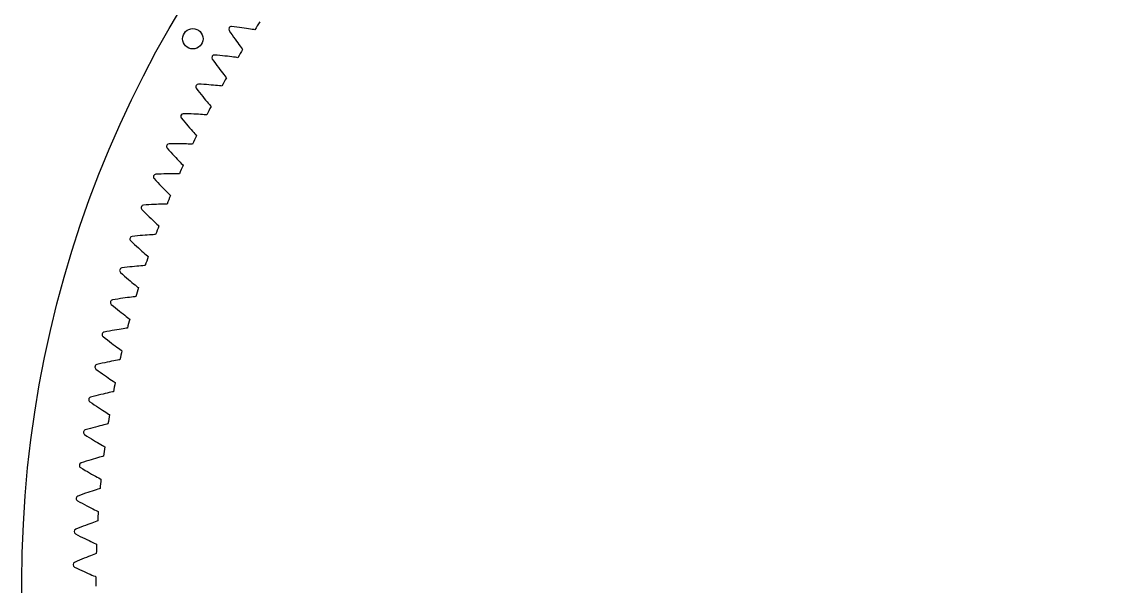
# Model space of a CAD drawing. Header units: millimetres. Extents: x -109 to 109, y -109 to 109.
# Drawn here: x -108.8 to -1.4, y -0.5 to 54.8 of the extents above; entities that cross this region are included whole.
import ezdxf

# ---------------------------------------------------------------- set-up
doc = ezdxf.new("R2010")
doc.units = ezdxf.units.MM

msp = doc.modelspace()

# ---------------------------------------------------------------- linework, layer by layer
at = {"layer": 'holes'}
msp.add_circle((-92.023567, 53.129831), 1, dxfattribs=at)
at = {"layer": 'outer'}
msp.add_circle((0, 0), 108.759662, dxfattribs=at)
at = {"layer": 'output_ring'}
for p, q in [((-88.470611, 53.947502), (-88.319373, 53.722731)), ((-88.319373, 53.722731), (-88.171757, 53.50579)), ((-87.96346, 54.303528), (-88.232393, 54.336238)), ((-87.703149, 54.270491), (-87.96346, 54.303528)), ((-87.452156, 54.237088), (-87.703149, 54.270491)), ((-87.211148, 54.203561), (-87.452156, 54.237088)), ((-86.980957, 54.170189), (-87.211148, 54.203561)), ((-86.762658, 54.137304), (-86.980957, 54.170189)), ((-86.557704, 54.105317), (-86.762658, 54.137304)), ((-86.368182, 54.074765), (-86.557704, 54.105317)), ((-86.197387, 54.04642), (-86.368182, 54.074765)), ((-86.051551, 54.021601), (-86.197387, 54.04642)), ((-85.951988, 54.004326), (-86.051551, 54.021601)), ((-88.171757, 53.50579), (-88.028047, 53.297319)), ((-88.028047, 53.297319), (-87.888759, 53.0978)), ((-87.888759, 53.0978), (-87.75452, 52.907849)), ((-87.75452, 52.907849), (-87.626114, 52.728272)), ((-87.626114, 52.728272), (-87.504566, 52.560179)), ((-89.625771, 51.513734), (-89.895598, 51.53798)), ((-87.504566, 52.560179), (-87.391302, 52.405184)), ((-87.391302, 52.405184), (-87.288508, 52.265873)), ((-87.288508, 52.265873), (-87.200185, 52.1472)), ((-87.200185, 52.1472), (-87.139593, 52.066332)), ((-90.121488, 51.141953), (-89.963265, 50.922044)), ((-89.963265, 50.922044), (-89.808907, 50.709847)), ((-89.808907, 50.709847), (-89.65872, 50.505992)), ((-89.65872, 50.505992), (-89.513234, 50.310947)), ((-89.36455, 51.488889), (-89.625771, 51.513734)), ((-89.112632, 51.463386), (-89.36455, 51.488889)), ((-88.87069, 51.437446), (-89.112632, 51.463386)), ((-88.639564, 51.411322), (-88.87069, 51.437446)), ((-88.42034, 51.38531), (-88.639564, 51.411322)), ((-88.214483, 51.359776), (-88.42034, 51.38531)), ((-88.024094, 51.335192), (-88.214483, 51.359776)), ((-87.852493, 51.312226), (-88.024094, 51.335192)), ((-87.70595, 51.292), (-87.852493, 51.312226)), ((-87.605893, 51.277861), (-87.70595, 51.292)), ((-89.513234, 50.310947), (-89.373094, 50.125306)), ((-89.373094, 50.125306), (-89.239111, 49.949851)), ((-89.239111, 49.949851), (-89.112343, 49.785659)), ((-89.112343, 49.785659), (-88.994267, 49.634298)), ((-88.994267, 49.634298), (-88.887147, 49.498285)), ((-88.887147, 49.498285), (-88.79514, 49.382445)), ((-91.199631, 48.673101), (-91.470087, 48.68886)), ((-90.937759, 48.656474), (-91.199631, 48.673101)), ((-90.685164, 48.638897), (-90.937759, 48.656474)), ((-90.442527, 48.620569), (-90.685164, 48.638897)), ((-90.210694, 48.601717), (-90.442527, 48.620569)), ((-89.990761, 48.582604), (-90.210694, 48.601717)), ((-89.784204, 48.563549), (-89.990761, 48.582604)), ((-89.593136, 48.544958), (-89.784204, 48.563549)), ((-89.420899, 48.527393), (-89.593136, 48.544958)), ((-89.273793, 48.51178), (-89.420899, 48.527393)), ((-89.173342, 48.500791), (-89.273793, 48.51178)), ((-88.79514, 49.382445), (-88.732038, 49.303519)), ((-91.683426, 48.285934), (-91.518373, 48.071102)), ((-91.518373, 48.071102), (-91.357427, 47.863859)), ((-91.357427, 47.863859), (-91.20091, 47.664822)), ((-91.20091, 47.664822), (-91.049369, 47.474443)), ((-91.049369, 47.474443), (-90.903468, 47.293295)), ((-90.903468, 47.293295), (-90.764039, 47.122136)), ((-90.764039, 47.122136), (-90.632177, 46.962007)), ((-90.632177, 46.962007), (-90.509404, 46.814429)), ((-90.509404, 46.814429), (-90.398065, 46.681847)), ((-90.398065, 46.681847), (-90.302466, 46.568955)), ((-90.302466, 46.568955), (-90.236915, 46.49205)), ((-93.154884, 45.382261), (-92.983164, 45.17272)), ((-92.983164, 45.17272), (-92.815788, 44.970634)), ((-92.683489, 45.784434), (-92.954307, 45.79169)), ((-92.421223, 45.776041), (-92.683489, 45.784434)), ((-92.168201, 45.766407), (-92.421223, 45.776041)), ((-91.925108, 45.75571), (-92.168201, 45.766407)), ((-91.692797, 45.744149), (-91.925108, 45.75571)), ((-91.472373, 45.731954), (-91.692797, 45.744149)), ((-91.265318, 45.719396), (-91.472373, 45.731954)), ((-91.073762, 45.706815), (-91.265318, 45.719396)), ((-90.901057, 45.69467), (-91.073762, 45.706815)), ((-90.753533, 45.683684), (-90.901057, 45.69467)), ((-90.652787, 45.675856), (-90.753533, 45.683684)), ((-92.815788, 44.970634), (-92.653096, 44.776613)), ((-92.653096, 44.776613), (-92.49565, 44.591087)), ((-92.49565, 44.591087), (-92.344131, 44.414612)), ((-92.344131, 44.414612), (-92.199395, 44.247917)), ((-92.199395, 44.247917), (-92.062567, 44.092008)), ((-92.062567, 44.092008), (-91.93522, 43.94836)), ((-91.93522, 43.94836), (-91.819771, 43.819341)), ((-91.819771, 43.819341), (-91.720673, 43.709507)), ((-91.720673, 43.709507), (-91.652739, 43.634699)), ((-94.534409, 42.433802), (-94.356192, 42.229759)), ((-94.356192, 42.229759), (-94.18255, 42.03303)), ((-94.075879, 42.850584), (-94.346791, 42.849329)), ((-94.18255, 42.03303), (-94.013845, 41.844214)), ((-93.813479, 42.850432), (-94.075879, 42.850584)), ((-93.560279, 42.848751), (-93.813479, 42.850432)), ((-93.31697, 42.845695), (-93.560279, 42.848751)), ((-93.084411, 42.841436), (-93.31697, 42.845695)), ((-92.863712, 42.836171), (-93.084411, 42.841436)), ((-92.656365, 42.830123), (-92.863712, 42.836171)), ((-92.464508, 42.823566), (-92.656365, 42.830123)), ((-92.291507, 42.816851), (-92.464508, 42.823566)), ((-92.143711, 42.810505), (-92.291507, 42.816851)), ((-92.042768, 42.805845), (-92.143711, 42.810505)), ((-94.013845, 41.844214), (-93.850649, 41.663726)), ((-93.850649, 41.663726), (-93.693661, 41.492097)), ((-93.693661, 41.492097), (-93.543761, 41.33003)), ((-93.543761, 41.33003), (-93.402104, 41.178497)), ((-93.402104, 41.178497), (-93.270307, 41.038919)), ((-93.270307, 41.038919), (-93.150863, 40.91359)), ((-93.150863, 40.91359), (-93.048363, 40.806923)), ((-93.048363, 40.806923), (-92.978113, 40.734286)), ((-95.375427, 39.874445), (-95.646166, 39.864681)), ((-95.113152, 39.882536), (-95.375427, 39.874445)), ((-94.860025, 39.888808), (-95.113152, 39.882536)), ((-94.616739, 39.893396), (-94.860025, 39.888808)), ((-94.384161, 39.896445), (-94.616739, 39.893396)), ((-94.163406, 39.898114), (-94.384161, 39.896445)), ((-93.955972, 39.898583), (-94.163406, 39.898114)), ((-93.764003, 39.898055), (-93.955972, 39.898583)), ((-93.590877, 39.896777), (-93.764003, 39.898055)), ((-93.442954, 39.895077), (-93.590877, 39.896777)), ((-93.341915, 39.89359), (-93.442954, 39.895077)), ((-95.820639, 39.443466), (-95.636102, 39.245121)), ((-95.636102, 39.245121), (-95.456366, 39.053944)), ((-95.456366, 39.053944), (-95.281813, 38.87052)), ((-95.281813, 38.87052), (-95.113029, 38.695247)), ((-95.113029, 38.695247), (-94.950727, 38.528634)), ((-94.950727, 38.528634), (-94.79581, 38.371356)), ((-94.79581, 38.371356), (-94.649463, 38.224346)), ((-94.649463, 38.224346), (-94.513347, 38.088977)), ((-94.513347, 38.088977), (-94.390025, 37.967462)), ((-94.390025, 37.967462), (-94.284226, 37.864067)), ((-94.284226, 37.864067), (-94.211729, 37.793673)), ((-96.580852, 36.858955), (-96.851151, 36.840692)), ((-96.318961, 36.87528), (-96.580852, 36.858955)), ((-96.066155, 36.8895), (-96.318961, 36.87528)), ((-95.823134, 36.901727), (-96.066155, 36.8895)), ((-95.590766, 36.91208), (-95.823134, 36.901727)), ((-95.370172, 36.920683), (-95.590766, 36.91208)), ((-95.162855, 36.927667), (-95.370172, 36.920683)), ((-94.970964, 36.933169), (-95.162855, 36.927667)), ((-94.797884, 36.93733), (-94.970964, 36.933169)), ((-94.64998, 36.940277), (-94.797884, 36.93733)), ((-94.548944, 36.941964), (-94.64998, 36.940277)), ((-97.012307, 36.414204), (-96.82163, 36.221753)), ((-96.82163, 36.221753), (-96.635978, 36.036316)), ((-96.635978, 36.036316), (-96.45575, 35.858466)), ((-96.45575, 35.858466), (-96.281543, 35.688581)), ((-96.281543, 35.688581), (-96.114088, 35.527148)), ((-96.114088, 35.527148), (-95.954307, 35.374813)), ((-95.954307, 35.374813), (-95.803415, 35.232474)), ((-95.803415, 35.232474), (-95.663114, 35.101447)), ((-95.663114, 35.101447), (-95.536036, 34.983865)), ((-95.536036, 34.983865), (-95.427041, 34.883845)), ((-95.427041, 34.883845), (-95.352369, 34.815762)), ((-98.108235, 33.349006), (-97.911607, 33.162639)), ((-97.690963, 33.807089), (-97.960555, 33.780345)), ((-97.429713, 33.831632), (-97.690963, 33.807089)), ((-97.177479, 33.853786), (-97.429713, 33.831632)), ((-96.934962, 33.873641), (-97.177479, 33.853786)), ((-96.703034, 33.891288), (-96.934962, 33.873641)), ((-96.482819, 33.906815), (-96.703034, 33.891288)), ((-96.275824, 33.920308), (-96.482819, 33.906815)), ((-96.084201, 33.931835), (-96.275824, 33.920308)), ((-95.911336, 33.94143), (-96.084201, 33.931835)), ((-95.763599, 33.949021), (-95.911336, 33.94143)), ((-95.662665, 33.953882), (-95.763599, 33.949021)), ((-97.911607, 33.162639), (-97.720223, 32.983125)), ((-97.720223, 32.983125), (-97.534497, 32.811024)), ((-97.534497, 32.811024), (-97.35504, 32.646694)), ((-97.35504, 32.646694), (-97.182597, 32.490601)), ((-97.182597, 32.490601), (-97.018109, 32.34336)), ((-97.018109, 32.34336), (-96.862821, 32.20583)), ((-96.862821, 32.20583), (-96.718474, 32.079275)), ((-96.718474, 32.079275), (-96.587765, 31.965743)), ((-96.587765, 31.965743), (-96.475682, 31.869196)), ((-96.475682, 31.869196), (-96.398908, 31.803492)), ((-99.107342, 30.250896), (-98.904958, 30.070798)), ((-98.704665, 30.72186), (-98.973283, 30.686661)), ((-98.904958, 30.070798), (-98.708028, 29.897383)), ((-98.444315, 30.754597), (-98.704665, 30.72186)), ((-98.192901, 30.784663), (-98.444315, 30.754597)), ((-97.951127, 30.812126), (-98.192901, 30.784663)), ((-97.719868, 30.837049), (-97.951127, 30.812126)), ((-97.50025, 30.859486), (-97.719868, 30.837049)), ((-97.29378, 30.879473), (-97.50025, 30.859486)), ((-97.102614, 30.897014), (-97.29378, 30.879473)), ((-96.930136, 30.912034), (-97.102614, 30.897014)), ((-96.782709, 30.924262), (-96.930136, 30.912034)), ((-96.681978, 30.93229), (-96.782709, 30.924262)), ((-98.708028, 29.897383), (-98.516989, 29.731201)), ((-98.516989, 29.731201), (-98.332458, 29.57259)), ((-98.332458, 29.57259), (-98.155197, 29.42199)), ((-98.155197, 29.42199), (-97.986166, 29.279988)), ((-97.986166, 29.279988), (-97.826634, 29.147404)), ((-97.826634, 29.147404), (-97.678383, 29.025445)), ((-97.678383, 29.025445), (-97.544173, 28.916075)), ((-97.544173, 28.916075), (-97.429113, 28.823096)), ((-97.429113, 28.823096), (-97.350313, 28.759836)), ((-100.008642, 27.122932), (-99.800701, 26.94928)), ((-99.620957, 27.606312), (-99.888337, 27.562693)), ((-99.800701, 26.94928), (-99.598422, 26.782137)), ((-99.361764, 27.647211), (-99.620957, 27.606312)), ((-99.111419, 27.685159), (-99.361764, 27.647211)), ((-98.870626, 27.720203), (-99.111419, 27.685159)), ((-98.640264, 27.752377), (-98.870626, 27.720203)), ((-98.421459, 27.781702), (-98.640264, 27.752377)), ((-98.215719, 27.808165), (-98.421459, 27.781702)), ((-98.025198, 27.831701), (-98.215719, 27.808165)), ((-97.853277, 27.852132), (-98.025198, 27.831701)), ((-97.706308, 27.868984), (-97.853277, 27.852132)), ((-97.605878, 27.880173), (-97.706308, 27.868984)), ((-99.598422, 26.782137), (-99.402256, 26.622037)), ((-99.402256, 26.622037), (-99.212835, 26.4693)), ((-99.212835, 26.4693), (-99.030931, 26.324342)), ((-99.030931, 26.324342), (-98.857523, 26.187721)), ((-98.857523, 26.187721), (-98.693905, 26.060213)), ((-98.693905, 26.060213), (-98.541896, 25.942971)), ((-98.541896, 25.942971), (-98.404317, 25.83787)), ((-98.404317, 25.83787), (-98.286392, 25.748551)), ((-99.040731, 24.709413), (-99.245538, 24.6765)), ((-98.851043, 24.738922), (-99.040731, 24.709413)), ((-98.679849, 24.764743), (-98.851043, 24.738922)), ((-98.533481, 24.786203), (-98.679849, 24.764743)), ((-98.433453, 24.800541), (-98.533481, 24.786203)), ((-98.286392, 25.748551), (-98.205644, 25.687798)), ((-100.811246, 23.968201), (-100.597952, 23.801166)), ((-100.438935, 24.46352), (-100.704814, 24.411524)), ((-100.597952, 23.801166), (-100.390523, 23.640459)), ((-100.181155, 24.51254), (-100.438935, 24.46352)), ((-100.390523, 23.640459), (-100.189425, 23.4866)), ((-99.932125, 24.558333), (-100.181155, 24.51254)), ((-99.692552, 24.600923), (-99.932125, 24.558333)), ((-99.463315, 24.640318), (-99.692552, 24.600923)), ((-99.245538, 24.6765), (-99.463315, 24.640318)), ((-100.189425, 23.4866), (-99.9953, 23.339889)), ((-99.9953, 23.339889), (-99.808932, 23.200716)), ((-99.808932, 23.200716), (-99.631319, 23.069609)), ((-99.631319, 23.069609), (-99.463776, 22.947303)), ((-99.463776, 22.947303), (-99.30816, 22.834894)), ((-99.30816, 22.834894), (-99.167347, 22.734167)), ((-99.167347, 22.734167), (-99.046676, 22.648596)), ((-99.046676, 22.648596), (-98.964059, 22.590409)), ((-100.188207, 21.503941), (-100.416094, 21.457365)), ((-99.971674, 21.546946), (-100.188207, 21.503941)), ((-99.768002, 21.586275), (-99.971674, 21.546946)), ((-99.579335, 21.621728), (-99.768002, 21.586275)), ((-99.409036, 21.652914), (-99.579335, 21.621728)), ((-99.263415, 21.678961), (-99.409036, 21.652914)), ((-99.163886, 21.696434), (-99.263415, 21.678961)), ((-101.514361, 20.789817), (-101.295926, 20.629564)), ((-101.157792, 21.296586), (-101.421906, 21.236264)), ((-101.295926, 20.629564), (-101.083551, 20.475452)), ((-100.901679, 21.353679), (-101.157792, 21.296586)), ((-101.083551, 20.475452), (-100.87772, 20.327985)), ((-100.65421, 21.407271), (-100.901679, 21.353679)), ((-100.416094, 21.457365), (-100.65421, 21.407271)), ((-100.87772, 20.327985), (-100.679082, 20.187444)), ((-100.679082, 20.187444), (-100.488435, 20.054194)), ((-100.488435, 20.054194), (-100.306791, 19.92873)), ((-100.306791, 19.92873), (-100.135489, 19.811747)), ((-100.135489, 19.811747), (-99.976419, 19.704282)), ((-99.976419, 19.704282), (-99.832511, 19.608027)), ((-99.832511, 19.608027), (-99.709212, 19.526289)), ((-99.709212, 19.526289), (-99.624808, 19.470726)), ((-101.040537, 18.292632), (-101.276962, 18.235083)), ((-100.814225, 18.346342), (-101.040537, 18.292632)), ((-100.59915, 18.396128), (-100.814225, 18.346342)), ((-100.396814, 18.441835), (-100.59915, 18.396128)), ((-100.209353, 18.483197), (-100.396814, 18.441835)), ((-100.040118, 18.519716), (-100.209353, 18.483197)), ((-99.895387, 18.550325), (-100.040118, 18.519716)), ((-99.796456, 18.570915), (-99.895387, 18.550325)), ((-102.117294, 17.590915), (-101.893933, 17.437602)), ((-101.776819, 18.108634), (-102.038908, 18.040046)), ((-101.893933, 17.437602), (-101.676822, 17.290237)), ((-101.522625, 18.173744), (-101.776819, 18.108634)), ((-101.676822, 17.290237), (-101.46646, 17.149309)), ((-101.276962, 18.235083), (-101.522625, 18.173744)), ((-101.46646, 17.149309), (-101.263506, 17.015076)), ((-101.263506, 17.015076), (-101.068767, 16.88788)), ((-101.068767, 16.88788), (-100.883272, 16.768184)), ((-100.883272, 16.768184), (-100.70838, 16.65664)), ((-100.70838, 16.65664), (-100.546013, 16.554223)), ((-100.546013, 16.554223), (-100.399153, 16.462537)), ((-100.399153, 16.462537), (-100.273347, 16.384711)), ((-100.273347, 16.384711), (-100.18724, 16.331827)), ((-101.799766, 15.044899), (-102.043381, 14.975873)), ((-101.565265, 15.109845), (-101.799766, 15.044899)), ((-101.340752, 15.170638), (-101.565265, 15.109845)), ((-101.127347, 15.227155), (-101.340752, 15.170638)), ((-100.926546, 15.279195), (-101.127347, 15.227155)), ((-100.740477, 15.326425), (-100.926546, 15.279195)), ((-100.572472, 15.368242), (-100.740477, 15.326425)), ((-100.428774, 15.403382), (-100.572472, 15.368242)), ((-100.330539, 15.427069), (-100.428774, 15.403382)), ((-102.619449, 14.374653), (-102.391383, 14.228432)), ((-102.295404, 14.902812), (-102.555209, 14.826025)), ((-102.391383, 14.228432), (-102.16975, 14.087959)), ((-102.043381, 14.975873), (-102.295404, 14.902812)), ((-102.16975, 14.087959), (-101.955065, 13.953708)), ((-101.955065, 13.953708), (-101.747995, 13.825916)), ((-101.747995, 13.825916), (-101.549357, 13.7049)), ((-101.549357, 13.7049), (-101.360193, 13.59109)), ((-101.360193, 13.59109), (-101.181885, 13.485094)), ((-101.181885, 13.485094), (-101.01638, 13.387828)), ((-101.01638, 13.387828), (-100.866713, 13.3008)), ((-100.866713, 13.3008), (-100.738524, 13.226965)), ((-100.738524, 13.226965), (-100.650798, 13.176811)), ((-102.222106, 11.839867), (-102.463432, 11.763224)), ((-101.98976, 11.912147), (-102.222106, 11.839867)), ((-101.767267, 11.979962), (-101.98976, 11.912147)), ((-101.555743, 12.043154), (-101.767267, 11.979962)), ((-101.356676, 12.101476), (-101.555743, 12.043154)), ((-101.172182, 12.154527), (-101.356676, 12.101476)), ((-101.005574, 12.201601), (-101.172182, 12.154527)), ((-100.86305, 12.241237), (-101.005574, 12.201601)), ((-100.765608, 12.267998), (-100.86305, 12.241237)), ((-103.020331, 11.144205), (-102.787785, 11.00522)), ((-102.713036, 11.682282), (-102.970301, 11.597372)), ((-102.787785, 11.00522), (-102.561849, 10.871778)), ((-102.463432, 11.763224), (-102.713036, 11.682282)), ((-102.561849, 10.871778), (-102.343053, 10.744337)), ((-102.343053, 10.744337), (-102.132071, 10.623112)), ((-102.132071, 10.623112), (-101.92973, 10.508395)), ((-101.92973, 10.508395), (-101.737085, 10.400583)), ((-101.737085, 10.400583), (-101.555534, 10.30024)), ((-101.555534, 10.30024), (-101.387057, 10.208221)), ((-101.387057, 10.208221), (-101.23473, 10.125937)), ((-101.23473, 10.125937), (-101.104285, 10.056164)), ((-101.104285, 10.056164), (-101.015027, 10.008791)), ((-102.543564, 8.623151), (-102.782365, 8.538965)), ((-102.313604, 8.702694), (-102.543564, 8.623151)), ((-102.093351, 8.777464), (-102.313604, 8.702694)), ((-101.883916, 8.847269), (-102.093351, 8.777464)), ((-101.686779, 8.911815), (-101.883916, 8.847269)), ((-101.504043, 8.970635), (-101.686779, 8.911815)), ((-101.338995, 9.022918), (-101.504043, 8.970635)), ((-101.197787, 9.067012), (-101.338995, 9.022918)), ((-101.101233, 9.096821), (-101.197787, 9.067012)), ((-103.319545, 7.90276), (-103.082747, 7.771147)), ((-103.029303, 8.450223), (-103.283774, 8.357274)), ((-103.082747, 7.771147), (-102.852732, 7.644868)), ((-102.782365, 8.538965), (-103.029303, 8.450223)), ((-102.852732, 7.644868), (-102.630041, 7.524362)), ((-102.630041, 7.524362), (-102.415355, 7.409825)), ((-102.415355, 7.409825), (-102.20951, 7.30152)), ((-102.20951, 7.30152), (-102.013574, 7.199812)), ((-102.013574, 7.199812), (-101.828961, 7.105221)), ((-101.828961, 7.105221), (-101.657676, 7.01854)), ((-101.657676, 7.01854), (-101.50284, 6.94108)), ((-101.50284, 6.94108), (-101.370268, 6.87544)), ((-101.370268, 6.87544), (-101.279566, 6.830894)), ((-102.763825, 5.397925), (-102.999863, 5.306279)), ((-102.536476, 5.484652), (-102.763825, 5.397925)), ((-102.318681, 5.566303), (-102.536476, 5.484652)), ((-102.111542, 5.642652), (-102.318681, 5.566303)), ((-101.91653, 5.713359), (-102.111542, 5.642652)), ((-101.735731, 5.777889), (-101.91653, 5.713359)), ((-101.572407, 5.835331), (-101.735731, 5.777889)), ((-101.432654, 5.883838), (-101.572407, 5.835331)), ((-101.337084, 5.916665), (-101.432654, 5.883838)), ((-103.516795, 4.653515), (-103.27598, 4.529405)), ((-103.243892, 5.209824), (-103.495318, 5.108929)), ((-103.27598, 4.529405), (-103.042111, 4.410414)), ((-102.999863, 5.306279), (-103.243892, 5.209824)), ((-103.042111, 4.410414), (-102.815745, 4.296962)), ((-102.815745, 4.296962), (-102.597567, 4.189224)), ((-102.597567, 4.189224), (-102.388423, 4.087439)), ((-102.388423, 4.087439), (-102.189388, 3.991935)), ((-102.189388, 3.991935), (-102.001895, 3.90319)), ((-102.001895, 3.90319), (-101.827972, 3.821932)), ((-101.827972, 3.821932), (-101.670779, 3.749374)), ((-101.670779, 3.749374), (-101.53621, 3.68793)), ((-101.53621, 3.68793), (-101.444154, 3.646255)), ((-102.88267, 2.167371), (-103.115713, 2.068357)), ((-102.658158, 2.261197), (-102.88267, 2.167371)), ((-102.443035, 2.349649), (-102.658158, 2.261197)), ((-102.238396, 2.432467), (-102.443035, 2.349649)), ((-102.045701, 2.509264), (-102.238396, 2.432467)), ((-101.867019, 2.579441), (-102.045701, 2.509264)), ((-101.70558, 2.641985), (-101.867019, 2.579441)), ((-101.567419, 2.694858), (-101.70558, 2.641985)), ((-101.472927, 2.730671), (-101.567419, 2.694858)), ((-103.611886, 1.399677), (-103.367291, 1.283194)), ((-103.356592, 1.964285), (-103.604725, 1.855541)), ((-103.367291, 1.283194), (-103.1298, 1.171606)), ((-103.115713, 2.068357), (-103.356592, 1.964285)), ((-103.1298, 1.171606), (-102.899983, 1.065321)), ((-102.899983, 1.065321), (-102.678528, 0.96449)), ((-102.678528, 0.96449), (-102.46629, 0.869324)), ((-102.46629, 0.869324), (-102.264353, 0.780119)), ((-102.264353, 0.780119), (-102.074166, 0.697307)), ((-102.074166, 0.697307), (-101.897776, 0.621552)), ((-101.897776, 0.621552), (-101.738381, 0.553968)), ((-101.738381, 0.553968), (-101.601949, 0.496781)), ((-101.601949, 0.496781), (-101.508629, 0.458018))]:
    msp.add_line(p, q, dxfattribs=at)
for centre, radius, start, end in [((0, 0), 101.509662, 147.341477, 147.858523), ((-88.270479, 54.079969), 0.24, 148.505781, 213.500392), ((0, 0), 103.759662, 148.494219, 148.505781), ((-88.259564, 54.097781), 0.24, 83.499608, 148.494219), ((-89.915265, 51.298787), 0.24, 85.299608, 150.294219), ((0, 0), 101.509662, 149.141477, 149.658523), ((-89.925616, 51.280641), 0.24, 150.305781, 215.300392), ((0, 0), 103.759662, 150.294219, 150.305781), ((-91.492007, 48.430705), 0.24, 152.105781, 217.100392), ((0, 0), 103.759662, 152.094219, 152.105781), ((-91.482231, 48.449167), 0.24, 87.099608, 152.094219), ((0, 0), 101.509662, 150.941477, 151.458523), ((0, 0), 101.509662, 152.741477, 153.258523), ((-92.968106, 45.532974), 0.24, 153.905781, 218.900392), ((0, 0), 103.759662, 153.894219, 153.905781), ((-92.958916, 45.551734), 0.24, 88.899608, 153.894219), ((0, 0), 101.509662, 154.541477, 155.058523), ((-94.352457, 42.590307), 0.24, 155.705781, 220.700392), ((0, 0), 103.759662, 155.694219, 155.705781), ((-94.343861, 42.609347), 0.24, 90.699608, 155.694219), ((-95.635699, 39.62491), 0.24, 92.499608, 157.494219), ((0, 0), 101.509662, 156.341477, 156.858523), ((-95.643694, 39.605609), 0.24, 157.505781, 222.500392), ((0, 0), 103.759662, 157.494219, 157.505781), ((0, 0), 101.509662, 158.141477, 158.658523), ((-96.840542, 36.581825), 0.24, 159.305781, 224.300392), ((0, 0), 103.759662, 159.294219, 159.305781), ((-96.833157, 36.601367), 0.24, 94.299608, 159.294219), ((0, 0), 101.509662, 159.941477, 160.458523), ((-97.94182, 33.521939), 0.24, 161.105781, 226.100392), ((0, 0), 103.759662, 161.094219, 161.105781), ((-97.935053, 33.541704), 0.24, 96.099608, 161.094219), ((0, 0), 101.509662, 161.741477, 162.258523), ((-98.946441, 30.428971), 0.24, 162.905781, 227.900392), ((0, 0), 103.759662, 162.894219, 162.905781), ((-98.940298, 30.448939), 0.24, 97.899608, 162.894219), ((0, 0), 101.509662, 163.541477, 164.058523), ((-99.853414, 27.305974), 0.24, 164.705781, 229.700392), ((0, 0), 103.759662, 164.694219, 164.705781), ((-99.847901, 27.326124), 0.24, 99.699608, 164.694219), ((0, 0), 101.509662, 165.341477, 165.858523), ((-100.661844, 24.156028), 0.24, 166.505781, 231.500392), ((0, 0), 103.759662, 166.494219, 166.505781), ((-100.656967, 24.176342), 0.24, 101.499608, 166.494219), ((0, 0), 101.509662, 167.141477, 167.658523), ((-101.370932, 20.982244), 0.24, 168.305781, 233.300392), ((0, 0), 103.759662, 168.294219, 168.305781), ((-101.366696, 21.002701), 0.24, 103.299608, 168.294219), ((0, 0), 101.509662, 168.941477, 169.458523), ((-101.97998, 17.787752), 0.24, 170.105781, 235.100392), ((0, 0), 103.759662, 170.094219, 170.105781), ((-101.976388, 17.808332), 0.24, 105.099608, 170.094219), ((0, 0), 101.509662, 170.741477, 171.258523), ((-102.488386, 14.575707), 0.24, 171.905781, 236.900392), ((0, 0), 103.759662, 171.894219, 171.905781), ((-102.485442, 14.596389), 0.24, 106.899608, 171.894219), ((0, 0), 101.509662, 172.541477, 173.058523), ((-102.895648, 11.349276), 0.24, 173.705781, 238.700392), ((0, 0), 103.759662, 173.694219, 173.705781), ((-102.893356, 11.370041), 0.24, 108.699608, 173.694219), ((0, 0), 101.509662, 174.341477, 174.858523), ((-103.201365, 8.111646), 0.24, 175.505781, 240.500392), ((0, 0), 103.759662, 175.494219, 175.505781), ((-103.199726, 8.132472), 0.24, 110.499608, 175.494219), ((0, 0), 101.509662, 176.141477, 176.658523), ((-103.405234, 4.86601), 0.24, 177.305781, 242.300392), ((0, 0), 103.759662, 177.294219, 177.305781), ((-103.40425, 4.886878), 0.24, 112.299608, 177.294219), ((0, 0), 101.509662, 177.941477, 178.458523), ((-103.507055, 1.615572), 0.24, 179.105781, 244.100392), ((0, 0), 103.759662, 179.094219, 179.105781), ((-103.506727, 1.63646), 0.24, 114.099608, 179.094219), ((0, 0), 101.509662, 179.741477, 180.258523)]:
    msp.add_arc(centre, radius, start, end, dxfattribs=at)

doc.saveas('drawing.dxf')
